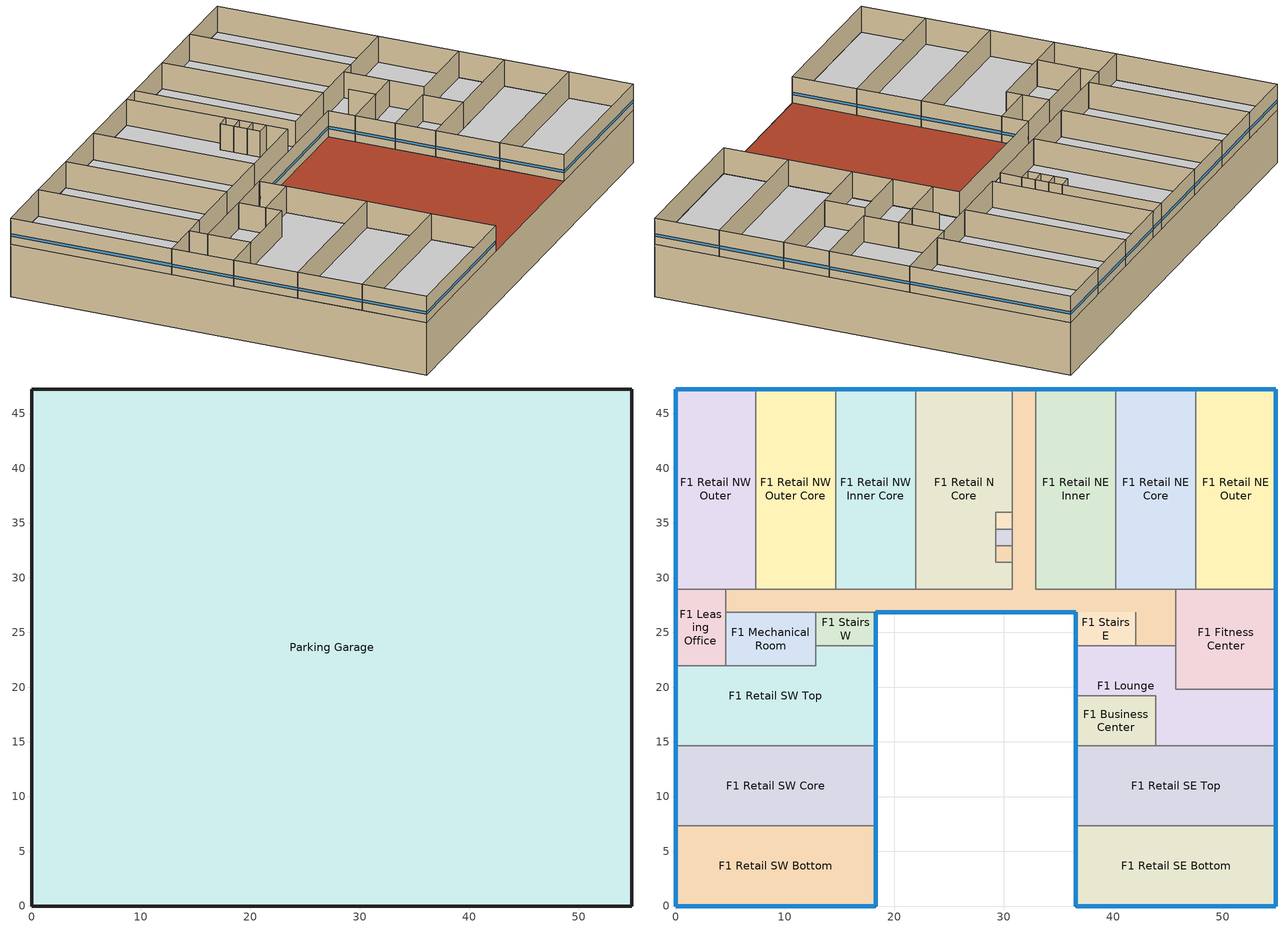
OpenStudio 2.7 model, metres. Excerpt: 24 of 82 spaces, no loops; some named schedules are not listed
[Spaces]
Parking Garage
 floor ground (Surface 171 SlabOnOrBelowGradeF073): 54.86,47.24 54.86,0 0,0 0,47.24 z-6.1
 wall ground (Surface 172-uw BelowGradeWallC114): 0,0 54.86,0 z-6.1:0
 wall ground (Surface 173-uw BelowGradeWallC114): 0,47.24 0,0 z-6.1:0
 wall ground (Surface 174-uw BelowGradeWallC114): 54.86,47.24 0,47.24 z-6.1:0
 wall ground (Surface 175-uw BelowGradeWallC114): 54.86,0 54.86,47.24 z-6.1:0
 roof outside (Concrete Podium Roof): 36.58,0 36.58,26.82 18.29,26.82 18.29,0 z0
F1 Business Center
 floor to Parking Garage (OtherFloorU071): 43.89,19.2 43.89,14.63 36.58,14.63 36.58,19.2 z0
 wall outside (NonResConcreteExteriorWall): 36.58,19.2 36.58,14.63 z0:3.05
 wall to F1 Corridor (WoodFramedInteriorWallU099): 43.89,14.63 43.89,19.2 36.58,19.2 z0:3.05
 wall to F1 Retail SE Top (WoodFramedInteriorWallU099): 36.58,14.63 43.89,14.63 z0:3.05
 wall to F1 Lounge: 43.89,19.2 36.58,19.2 z0:3.05
 window (Nonres Fixed Window): 36.58,19.18 36.58,14.66 z0.94:1.25
F1 Corridor
 floor to Parking Garage (OtherFloorU071): 32.92,47.24 32.92,28.96 45.72,28.96 45.72,23.77 42.06,23.77 42.06,26.82 4.57,26.82 4.57,28.96 30.78,28.96 30.78,47.24 z0
 wall outside (NonResConcreteExteriorWall): 18.29,26.82 36.58,26.82 / 32.92,47.24 30.78,47.24 z0:3.05
 wall to F1 Stairs E (WoodFramedInteriorWallU099): 42.06,26.82 42.06,23.77 z0:3.05
 wall to F1 Stairs W (WoodFramedInteriorWallU099): 12.8,26.82 18.29,26.82 z0:3.05
 wall to F1 Mechanical Room (WoodFramedInteriorWallU099): 4.57,26.82 12.8,26.82 z0:3.05
 wall to F1 Leasing Office (WoodFramedInteriorWallU099): 4.57,28.96 4.57,26.82 z0:3.05
 wall to F1 Retail NW Outer (WoodFramedInteriorWallU099): 7.32,28.96 4.57,28.96 z0:3.05
 wall to F1 Retail NW Outer Core (WoodFramedInteriorWallU099): 14.63,28.96 7.32,28.96 z0:3.05
 wall to F1 Retail NW Inner Core (WoodFramedInteriorWallU099): 21.95,28.96 14.63,28.96 z0:3.05
 wall to F1 Retail N Core (WoodFramedInteriorWallU099): 30.78,31.39 30.78,28.96 21.95,28.96 / 30.78,47.24 30.78,35.97 z0:3.05
 wall to F1 Elevator S (WoodFramedInteriorWallU099): 30.78,32.92 30.78,31.39 z0:3.05
 wall to F1 Elevator Core (WoodFramedInteriorWallU099): 30.78,34.44 30.78,32.92 z0:3.05
 wall to F1 Elevator N (WoodFramedInteriorWallU099): 30.78,35.97 30.78,34.44 z0:3.05
 wall to F1 Retail NE Inner (WoodFramedInteriorWallU099): 40.23,28.96 32.92,28.96 32.92,47.24 z0:3.05
 wall to F1 Retail NE Core (WoodFramedInteriorWallU099): 45.72,28.96 40.23,28.96 z0:3.05
 wall to F1 Fitness Center (WoodFramedInteriorWallU099): 45.72,23.77 45.72,28.96 z0:3.05
 wall to F1 Lounge: 42.06,23.77 45.72,23.77 z0:3.05
 window (Nonres Fixed Window): 18.31,26.82 36.55,26.82 / 32.89,47.24 30.81,47.24 z0.94:1.25
F1 Retail SE Top
 floor to Parking Garage (OtherFloorU071): 54.86,14.63 54.86,7.32 36.58,7.32 36.58,14.63 z0
 wall outside (NonResConcreteExteriorWall): 54.86,7.32 54.86,14.63 / 36.58,14.63 36.58,7.32 z0:3.05
 wall to F1 Lounge: 54.86,14.63 43.89,14.63 z0:3.05
 wall to F1 Retail SE Bottom: 36.58,7.32 54.86,7.32 z0:3.05
 window (Nonres Fixed Window): 54.86,7.34 54.86,14.61 / 36.58,14.61 36.58,7.34 z0.94:1.25
F1 Stairs E
 floor to Parking Garage (OtherFloorU071): 42.06,26.82 42.06,23.77 36.58,23.77 36.58,26.82 z0
 wall outside (NonResConcreteExteriorWall): 36.58,26.82 36.58,23.77 z0:3.05
 wall to F1 Lounge: 36.58,23.77 42.06,23.77 z0:3.05
 window (Nonres Fixed Window): 36.58,26.8 36.58,23.8 z0.94:1.25
F1 Stairs W
 floor to Parking Garage (OtherFloorU071): 18.29,26.82 18.29,23.77 12.8,23.77 12.8,26.82 z0
 wall outside (NonResConcreteExteriorWall): 18.29,23.77 18.29,26.82 z0:3.05
 wall to F1 Mechanical Room: 12.8,26.82 12.8,23.77 z0:3.05
 wall to F1 Retail SW Top: 12.8,23.77 18.29,23.77 z0:3.05
 window (Nonres Fixed Window): 18.29,23.8 18.29,26.8 z0.94:1.25
F1 Mechanical Room
 floor to Parking Garage (OtherFloorU071): 12.8,26.82 12.8,21.95 4.57,21.95 4.57,26.82 z0
 wall to F1 Leasing Office: 4.57,26.82 4.57,21.95 z0:3.05
 wall to F1 Retail SW Top (WoodFramedInteriorWallU099): 4.57,21.95 12.8,21.95 12.8,23.77 z0:3.05
F1 Leasing Office
 floor to Parking Garage (OtherFloorU071): 4.57,28.96 4.57,21.95 0,21.95 0,28.96 z0
 wall outside (NonResConcreteExteriorWall): 0,28.96 0,21.95 z0:3.05
 wall to F1 Retail SW Top (WoodFramedInteriorWallU099): 0,21.95 4.57,21.95 z0:3.05
 wall to F1 Retail NW Outer (WoodFramedInteriorWallU099): 4.57,28.96 0,28.96 z0:3.05
 window (Nonres Fixed Window): 0,28.93 0,21.97 z0.94:1.25
F1 Retail NW Outer
 floor to Parking Garage (OtherFloorU071): 7.32,47.24 7.32,28.96 0,28.96 0,47.24 z0
 wall outside (NonResConcreteExteriorWall): 7.32,47.24 0,47.24 0,28.96 z0:3.05
 wall to F1 Retail NW Outer Core (WoodFramedInteriorWallU099): 7.32,28.96 7.32,47.24 z0:3.05
 window (Nonres Fixed Window): 0,47.22 0,28.98 / 7.29,47.24 0.03,47.24 z0.94:1.25
F1 Retail NW Outer Core
 floor to Parking Garage (OtherFloorU071): 14.63,47.24 14.63,28.96 7.32,28.96 7.32,47.24 z0
 wall outside (NonResConcreteExteriorWall): 14.63,47.24 7.32,47.24 z0:3.05
 wall to F1 Retail NW Inner Core: 14.63,28.96 14.63,47.24 z0:3.05
 window (Nonres Fixed Window): 14.61,47.24 7.34,47.24 z0.94:1.25
F1 Retail NW Inner Core
 floor to Parking Garage (OtherFloorU071): 21.95,47.24 21.95,28.96 14.63,28.96 14.63,47.24 z0
 wall outside (NonResConcreteExteriorWall): 21.95,47.24 14.63,47.24 z0:3.05
 wall to F1 Retail N Core: 21.95,28.96 21.95,47.24 z0:3.05
 window (Nonres Fixed Window): 21.92,47.24 14.66,47.24 z0.94:1.25
F1 Retail N Core
 floor to Parking Garage (OtherFloorU071): 30.78,47.24 30.78,35.97 29.26,35.97 29.26,31.39 30.78,31.39 30.78,28.96 21.95,28.96 21.95,47.24 z0
 wall outside (NonResConcreteExteriorWall): 30.78,47.24 21.95,47.24 z0:3.05
 wall to F1 Elevator Core: 29.26,32.92 29.26,34.44 z0:3.05
 wall to F1 Elevator N: 29.26,34.44 29.26,35.97 30.78,35.97 z0:3.05
 wall to F1 Elevator S: 30.78,31.39 29.26,31.39 29.26,32.92 z0:3.05
 window (Nonres Fixed Window): 30.76,47.24 21.97,47.24 z0.94:1.25
F1 Elevator S
 floor to Parking Garage (OtherFloorU071): 30.78,32.92 30.78,31.39 29.26,31.39 29.26,32.92 z0
 wall to F1 Elevator Core: 30.78,32.92 29.26,32.92 z0:3.05
F1 Elevator Core
 floor to Parking Garage (OtherFloorU071): 30.78,34.44 30.78,32.92 29.26,32.92 29.26,34.44 z0
 wall to F1 Elevator N (WoodFramedInteriorWallU099): 30.78,34.44 29.26,34.44 z0:3.05
F1 Elevator N
 floor to Parking Garage (OtherFloorU071): 30.78,35.97 30.78,34.44 29.26,34.44 29.26,35.97 z0
F1 Retail NE Inner
 floor to Parking Garage (OtherFloorU071): 40.23,47.24 40.23,28.96 32.92,28.96 32.92,47.24 z0
 wall outside (NonResConcreteExteriorWall): 40.23,47.24 32.92,47.24 z0:3.05
 wall to F1 Retail NE Core: 40.23,28.96 40.23,47.24 z0:3.05
 window (Nonres Fixed Window): 40.21,47.24 32.94,47.24 z0.94:1.25
F1 Retail NE Core
 floor to Parking Garage (OtherFloorU071): 47.55,47.24 47.55,28.96 40.23,28.96 40.23,47.24 z0
 wall outside (NonResConcreteExteriorWall): 47.55,47.24 40.23,47.24 z0:3.05
 wall to F1 Fitness Center: 45.72,28.96 47.55,28.96 z0:3.05
 wall to F1 Retail NE Outer (WoodFramedInteriorWallU099): 47.55,28.96 47.55,47.24 z0:3.05
 window (Nonres Fixed Window): 47.52,47.24 40.26,47.24 z0.94:1.25
F1 Fitness Center
 floor to Parking Garage (OtherFloorU071): 54.86,28.96 54.86,19.81 45.72,19.81 45.72,28.96 z0
 wall outside (NonResConcreteExteriorWall): 54.86,19.81 54.86,28.96 z0:3.05
 wall to F1 Lounge: 45.72,23.77 45.72,19.81 54.86,19.81 z0:3.05
 wall to F1 Retail NE Outer (WoodFramedInteriorWallU099): 54.86,28.96 47.55,28.96 z0:3.05
 window (Nonres Fixed Window): 54.86,19.84 54.86,28.93 z0.94:1.25
F1 Lounge
 floor to Parking Garage (OtherFloorU071): 45.72,23.77 45.72,19.81 54.86,19.81 54.86,14.63 43.89,14.63 43.89,19.2 36.58,19.2 36.58,23.77 42.06,23.77 z0
 wall outside (NonResConcreteExteriorWall): 36.58,23.77 36.58,19.2 / 54.86,14.63 54.86,19.81 z0:3.05
 window (Nonres Fixed Window): 36.58,23.75 36.58,19.23 / 54.86,14.66 54.86,19.79 z0.94:1.25
F1 Retail NE Outer
 floor to Parking Garage (OtherFloorU071): 54.86,47.24 54.86,28.96 47.55,28.96 47.55,47.24 z0
 wall outside (NonResConcreteExteriorWall): 54.86,28.96 54.86,47.24 47.55,47.24 z0:3.05
 window (Nonres Fixed Window): 54.84,47.24 47.57,47.24 / 54.86,28.98 54.86,47.22 z0.94:1.25
F1 Retail SW Top
 floor to Parking Garage (OtherFloorU071): 18.29,23.77 18.29,14.63 0,14.63 0,21.95 12.8,21.95 12.8,23.77 z0
 wall outside (NonResConcreteExteriorWall): 18.29,14.63 18.29,23.77 / 0,21.95 0,14.63 z0:3.05
 wall to F1 Retail SW Core: 0,14.63 18.29,14.63 z0:3.05
 window (Nonres Fixed Window): 18.29,14.66 18.29,23.75 / 0,21.92 0,14.66 z0.94:1.25
F1 Retail SE Bottom
 floor to Parking Garage (OtherFloorU071): 54.86,7.32 54.86,0 36.58,0 36.58,7.32 z0
 wall outside (NonResConcreteExteriorWall): 36.58,7.32 36.58,0 54.86,0 54.86,7.32 z0:3.05
 window (Nonres Fixed Window): 36.6,0 54.84,0 / 36.58,7.29 36.58,0.03 / 54.86,0.03 54.86,7.29 z0.94:1.25
F1 Retail SW Bottom
 floor to Parking Garage (OtherFloorU071): 18.29,7.32 18.29,0 0,0 0,7.32 z0
 wall outside (NonResConcreteExteriorWall): 0,7.32 0,0 18.29,0 18.29,7.32 z0:3.05
 wall to F1 Retail SW Core (WoodFramedInteriorWallU099): 18.29,7.32 0,7.32 z0:3.05
 window (Nonres Fixed Window): 0,7.29 0,0.03 / 18.29,0.03 18.29,7.29 / 0.03,0 18.26,0 z0.94:1.25
F1 Retail SW Core
 floor to Parking Garage (OtherFloorU071): 18.29,14.63 18.29,7.32 0,7.32 0,14.63 z0
 wall outside (NonResConcreteExteriorWall): 0,14.63 0,7.32 / 18.29,7.32 18.29,14.63 z0:3.05
 window (Nonres Fixed Window): 0,14.61 0,7.34 / 18.29,7.34 18.29,14.61 z0.94:1.25
[Site]
SANTA-MARIA-PUBLIC-ARPT Design_Conditions: Latitude {deg}=34.92; Longitude {deg}=-120.47; Time Zone {hr}=-8; Elevation {m}=77.1144
[SizingPeriod:DesignDay] Barometric Pressure {Pa}=100403; Sky Clearness=0; Rain Indicator=0; Snow Indicator=0; Day of Month=21; Daylight Saving Time Indicator=0; Dry-Bulb Temperature Range Modifier Type=DefaultMultipliers
Name | Maximum Dry-Bulb Temperature {C} | Daily Dry-Bulb Temperature Range {deltaC} | Humidity Indicating Conditions at Maximum Dry-Bulb | Wind Speed {m/s} | Wind Direction {deg} | Month | Day Type | Humidity Indicating Type | Solar Model Indicator | ASHRAE Taub | ASHRAE Taud
SANTA-MARIA-PUBLIC-ARPT Ann Htg 99.6% Condns DB | 0.8 | 0 | 0.8 | 1.6 | 90 | 1 | WinterDesignDay | Wetbulb | ASHRAEClearSky
SANTA-MARIA-PUBLIC-ARPT Ann Clg 0.4% Condns DB=>MCWB | 28.9 | 10.3 | 16.4 | 4.6 | 292 | 8 | SummerDesignDay | Wetbulb | ASHRAETau | 0.371 | 2.414
SANTA-MARIA-PUBLIC-ARPT Ann Clg 0.4% Condns DP=>MCDB | 20.9 | 10.3 | 16.7 | 4.3 | 292 | 8 | SummerDesignDay | Dewpoint | ASHRAETau | 0.371 | 2.414
SANTA-MARIA-PUBLIC-ARPT JUN Clg 0.4% Condns DB=>MCWB | 31.7 | 10.6 | 17 | 6.2 | 292 | 6 | SummerDesignDay | Wetbulb | ASHRAETau | 0.354 | 2.481
[Site:WaterMainsTemperature]
Calculation Method=Schedule; Temperature Schedule=WaterMainCZ05
[Building]
Building 1: North Axis {deg}=0
[Material]
Name | Roughness | Thickness {m} | Conductivity {W/m-K} | Density {kg/m3} | Specific Heat {J/kg-K} | Thermal Absorptance | Solar Absorptance | Visible Absorptance
Gypsum Board - 1/2 in.; Gypsum Board - 1/2 in. 3 | MediumRough | 0.0127 | 0.158656 | 640.739 | 1130.436 | 0.9 | 0.7 | 0.8
Carpet - 3/4 in. | Smooth | 0.01905 | 0.0455183 | 288.332 | 1381.644 | 0.9 | 0.7 | 0.8
Concrete - 140 lb/ft3 - 10 in. | Smooth | 0.254 | 1.9514 | 2239.06 | 921.096 | 0.9 | 0.7 | 0.8
Stone - 1 in. | MediumRough | 0.0254 | 1.80343 | 2239.06 | 921.096 | 0.85 | 0.92 | 0.85
Concrete - 140 lb/ft3 - 8 in. | Smooth | 0.2032 | 1.9514 | 2239.06 | 921.096
Compliance Insulation R0.10 | Smooth | 0.000405384 | 0.0230188 | 16.0185 | 1130.436
Compliance Insulation R13.00 | Smooth | 0.0526999 | 0.0230188 | 16.0185 | 1130.436
Compliance Insulation R6.00 | Smooth | 0.024323 | 0.0230188 | 16.0185 | 1130.436
Compliance Insulation R2.15 | Smooth | 0.00871576 | 0.0230188 | 16.0185 | 1130.436
Compliance Insulation R0.50 | Smooth | 0.00202692 | 0.0230188 | 16.0185 | 1130.436
Concrete - 140 lb/ft3 - 10 in. 1 | MediumRough | 0.254 | 1.9514 | 2239.06 | 921.096 | 0.9 | 0.7 | 0.8
Plywood - 5/8 in. 1 | Smooth | 0.016002 | 0.11544 | 480.554 | 1884.06
Stucco - 7/8 in. 1 | MediumRough | 0.022352 | 0.700948 | 1855.1 | 837.36 | 0.9 | 0.7 | 0.8
[Material:NoMass] Roughness=Smooth
Name | Thermal Resistance {m2-K/W}
WoodFrameWall16inOC R11.25 | 1.26865
WoodFraming16inOC | 0.149694
[Construction]
WoodFramedInteriorWallU099: Gypsum Board - 1/2 in., WoodFrameWall16inOC R11.25, Gypsum Board - 1/2 in.
Concrete Podium Roof: Stone - 1 in., Concrete - 140 lb/ft3 - 10 in.
OtherFloorU071: Concrete - 140 lb/ft3 - 10 in. 1, Compliance Insulation R6.00, Compliance Insulation R2.15, Compliance Insulation R0.50, Plywood - 5/8 in. 1, Carpet - 3/4 in.
NonResConcreteExteriorWall: Stucco - 7/8 in. 1, Concrete - 140 lb/ft3 - 8 in., Compliance Insulation R13.00, Compliance Insulation R0.10, Compliance Insulation R0.10, WoodFraming16inOC, Gypsum Board - 1/2 in. 3
Nonres Fixed Window: Nonres Fixed Window Material
[WindowMaterial:SimpleGlazingSystem]
Nonres Fixed Window Material: U-Factor {W/m2-K}=2.04417; Solar Heat Gain Coefficient=0.25; Visible Transmittance=0.42
[Construction:FfactorGroundFloor]
Surface 171 SlabOnOrBelowGradeF073: F-Factor {W/m-K}=1.26344; Area {m2}=2591.99; PerimeterExposed {m}=0
[Construction:CfactorUndergroundWall] C-Factor {W/m2-K}=7.66566; Height {m}=6.096
Surface 172-uw BelowGradeWallC114; Surface 173-uw BelowGradeWallC114; Surface 174-uw BelowGradeWallC114; Surface 175-uw BelowGradeWallC114
[Space]
Name | Building Story | Thermal Zone | Design Specification Outdoor Air Object
Parking Garage | Building Story Parking Garage | Thermal Zone: Parking Garage | Thermal Zone: Parking Garage Design Specification Outdoor Air
F1 Business Center | Building Story Nonresidential | Thermal Zone: F1 Business Center | Thermal Zone: F1 Business Center Design Specification Outdoor Air
F1 Corridor; F1 Elevator Core; F1 Elevator N; F1 Elevator S; F1 Stairs E; F1 Stairs W | Building Story Nonresidential | Thermal Zone: F1 Corridor | Thermal Zone: F1 Corridor Design Specification Outdoor Air
F1 Lounge | Building Story Nonresidential | Thermal Zone: F1 Lounge | Thermal Zone: F1 Lounge Design Specification Outdoor Air
F1 Fitness Center | Building Story Nonresidential | Thermal Zone: F1 Fitness Center | Thermal Zone: F1 Fitness Center Design Specification Outdoor Air
F1 Leasing Office | Building Story Nonresidential | Thermal Zone: F1 Leasing Office | Thermal Zone: F1 Leasing Office Design Specification Outdoor Air
F1 Mechanical Room | Building Story Nonresidential | Thermal Zone: F1 Mechanical Room | Thermal Zone: F1 Mechanical Room Design Specification Outdoor Air
F1 Retail N Core; F1 Retail NW Inner Core; F1 Retail NW Outer; F1 Retail NW Outer Core | Building Story Nonresidential | Thermal Zone: F1 Retail N-NW | Thermal Zone: F1 Retail N-NW Design Specification Outdoor Air
F1 Retail NE Core; F1 Retail NE Inner; F1 Retail NE Outer | Building Story Nonresidential | Thermal Zone: F1 Retail NE | Thermal Zone: F1 Retail NE Design Specification Outdoor Air
F1 Retail SE Bottom; F1 Retail SE Top | Building Story Nonresidential | Thermal Zone: F1 Retail SE | Thermal Zone: F1 Retail SE Design Specification Outdoor Air
F1 Retail SW Bottom; F1 Retail SW Core; F1 Retail SW Top | Building Story Nonresidential | Thermal Zone: F1 Retail SW | Thermal Zone: F1 Retail SW Design Specification Outdoor Air
[ThermalZone] Multiplier=1; Use Ideal Air Loads=No
Name | Thermostat
Thermal Zone: F1 Business Center | Thermal Zone: F1 Business Center Thermostat
Thermal Zone: F1 Corridor | Thermal Zone: F1 Corridor Thermostat
Thermal Zone: F1 Lounge | Thermal Zone: F1 Lounge Thermostat
Thermal Zone: F1 Fitness Center | Thermal Zone: F1 Fitness Center Thermostat
Thermal Zone: F1 Leasing Office | Thermal Zone: F1 Leasing Office Thermostat
Thermal Zone: F1 Mechanical Room | Thermal Zone: F1 Mechanical Room Thermostat
Thermal Zone: F1 Retail N-NW | Thermal Zone: F1 Retail N-NW Thermostat
Thermal Zone: F1 Retail NE | Thermal Zone: F1 Retail NE Thermostat
Thermal Zone: F1 Retail SE | Thermal Zone: F1 Retail SE Thermostat
Thermal Zone: F1 Retail SW | Thermal Zone: F1 Retail SW Thermostat
Thermal Zone: Parking Garage
[BuildingStory]
Building Story Parking Garage; Building Story Nonresidential
[People:Definition] Number of People Calculation Method=People/Area; Fraction Radiant=0.3
Name | People per Space Floor Area {person/m2} | Sensible Heat Fraction
Parking Garage People Definition | 0.0269098 | 0.555556
F1 Business Center People Definition | 0.358815 | 0.6125
F1 Corridor People Definition; F1 Stairs E People Definition; F1 Stairs W People Definition | 0.0538196 | 0.5
F1 Lounge People Definition | 0.358815 | 0.5
F1 Elevator Core People Definition; F1 Elevator N People Definition; F1 Elevator S People Definition; F1 Mechanical Room People Definition | 0.0161459 | 0.5
F1 Fitness Center People Definition | 0.107639 | 0.225664
F1 Leasing Office People Definition | 0.0538196 | 0.555556
F1 Retail N Core People Definition; F1 Retail NE Core People Definition; F1 Retail NE Inner People Definition; F1 Retail NE Outer People Definition; F1 Retail NW Inner Core People Definition; F1 Retail NW Outer People Definition; F1 Retail NW Outer Core People Definition; F1 Retail SE Bottom People Definition; F1 Retail SE Top People Definition; F1 Retail SW Bottom People Definition; F1 Retail SW Core People Definition; F1 Retail SW Top People Definition | 0.0897172 | 0.555556
[People] Multiplier=1
Name | People Definition | Space or SpaceType | Number of People Schedule | Activity Level Schedule
Parking Garage People | Parking Garage People Definition | Parking Garage | ParkingOccupancy | Parking Garage People Activity Level
F1 Business Center People | F1 Business Center People Definition | F1 Business Center | RetailOccupancy | F1 Business Center People Activity Level
F1 Corridor People | F1 Corridor People Definition | F1 Corridor | RetailOccupancy | F1 Corridor People Activity Level
F1 Lounge People | F1 Lounge People Definition | F1 Lounge | RetailOccupancy | F1 Lounge People Activity Level
F1 Elevator Core People | F1 Elevator Core People Definition | F1 Elevator Core | RetailOccupancy | F1 Elevator Core People Activity Level
F1 Elevator N People | F1 Elevator N People Definition | F1 Elevator N | RetailOccupancy | F1 Elevator N People Activity Level
F1 Elevator S People | F1 Elevator S People Definition | F1 Elevator S | RetailOccupancy | F1 Elevator S People Activity Level
F1 Fitness Center People | F1 Fitness Center People Definition | F1 Fitness Center | RetailOccupancy | F1 Fitness Center People Activity Level
F1 Leasing Office People | F1 Leasing Office People Definition | F1 Leasing Office | RetailOccupancy | F1 Leasing Office People Activity Level
F1 Mechanical Room People | F1 Mechanical Room People Definition | F1 Mechanical Room | RetailOccupancy | F1 Mechanical Room People Activity Level
F1 Retail N Core People | F1 Retail N Core People Definition | F1 Retail N Core | RetailOccupancy | F1 Retail N Core People Activity Level
F1 Retail NE Core People | F1 Retail NE Core People Definition | F1 Retail NE Core | RetailOccupancy | F1 Retail NE Core People Activity Level
F1 Retail NE Inner People | F1 Retail NE Inner People Definition | F1 Retail NE Inner | RetailOccupancy | F1 Retail NE Inner People Activity Level
F1 Retail NE Outer People | F1 Retail NE Outer People Definition | F1 Retail NE Outer | RetailOccupancy | F1 Retail NE Outer People Activity Level
F1 Retail NW Inner Core People | F1 Retail NW Inner Core People Definition | F1 Retail NW Inner Core | RetailOccupancy | F1 Retail NW Inner Core People Activity Level
F1 Retail NW Outer People | F1 Retail NW Outer People Definition | F1 Retail NW Outer | RetailOccupancy | F1 Retail NW Outer People Activity Level
F1 Retail NW Outer Core People | F1 Retail NW Outer Core People Definition | F1 Retail NW Outer Core | RetailOccupancy | F1 Retail NW Outer Core People Activity Level
F1 Retail SE Bottom People | F1 Retail SE Bottom People Definition | F1 Retail SE Bottom | RetailOccupancy | F1 Retail SE Bottom People Activity Level
F1 Retail SE Top People | F1 Retail SE Top People Definition | F1 Retail SE Top | RetailOccupancy | F1 Retail SE Top People Activity Level
F1 Retail SW Bottom People | F1 Retail SW Bottom People Definition | F1 Retail SW Bottom | RetailOccupancy | F1 Retail SW Bottom People Activity Level
F1 Retail SW Core People | F1 Retail SW Core People Definition | F1 Retail SW Core | RetailOccupancy | F1 Retail SW Core People Activity Level
F1 Retail SW Top People | F1 Retail SW Top People Definition | F1 Retail SW Top | RetailOccupancy | F1 Retail SW Top People Activity Level
F1 Stairs E People | F1 Stairs E People Definition | F1 Stairs E | RetailOccupancy | F1 Stairs E People Activity Level
F1 Stairs W People | F1 Stairs W People Definition | F1 Stairs W | RetailOccupancy | F1 Stairs W People Activity Level
[SpaceInfiltration:DesignFlowRate] Temperature Term Coefficient=0; Velocity Squared Term Coefficient=0
Name | Space or SpaceType | Schedule | Design Flow Rate Calculation Method | Flow per Exterior Surface Area {m3/s-m2} | Constant Term Coefficient | Velocity Term Coefficient | Design Flow Rate {m3/s}
Parking Garage Space Infiltration Design Flow Rate 1 | Parking Garage | On | Flow/ExteriorWallArea | 0.000227584 | 0 | 0.224052
Parking Garage Space Infiltration Design Flow Rate 2 | Parking Garage | ParkingHVACAvail | Flow/Space |  | 1 | 0 | 9.8755
F1 Business Center Space Infiltration Design Flow Rate 1 | F1 Business Center | RetailInfiltration | Flow/ExteriorWallArea | 0.000227584 | 0 | 0.224052
F1 Corridor Space Infiltration Design Flow Rate 1 | F1 Corridor | RetailInfiltration | Flow/ExteriorWallArea | 0.000227584 | 0 | 0.224052
F1 Lounge Space Infiltration Design Flow Rate 1 | F1 Lounge | RetailInfiltration | Flow/ExteriorWallArea | 0.000227584 | 0 | 0.224052
F1 Elevator Core Space Infiltration Design Flow Rate 1 | F1 Elevator Core | On | Flow/ExteriorWallArea | 0.000227584 | 0 | 0.224052
F1 Elevator N Space Infiltration Design Flow Rate 1 | F1 Elevator N | On | Flow/ExteriorWallArea | 0.000227584 | 0 | 0.224052
F1 Elevator S Space Infiltration Design Flow Rate 1 | F1 Elevator S | On | Flow/ExteriorWallArea | 0.000227584 | 0 | 0.224052
F1 Fitness Center Space Infiltration Design Flow Rate 1 | F1 Fitness Center | RetailInfiltration | Flow/ExteriorWallArea | 0.000227584 | 0 | 0.224052
F1 Leasing Office Space Infiltration Design Flow Rate 1 | F1 Leasing Office | RetailInfiltration | Flow/ExteriorWallArea | 0.000227584 | 0 | 0.224052
F1 Mechanical Room Space Infiltration Design Flow Rate 1 | F1 Mechanical Room | RetailInfiltration | Flow/ExteriorWallArea | 0.000227584 | 0 | 0.224052
F1 Retail N Core Space Infiltration Design Flow Rate 1 | F1 Retail N Core | RetailInfiltration | Flow/ExteriorWallArea | 0.000227584 | 0 | 0.224052
F1 Retail NE Core Space Infiltration Design Flow Rate 1 | F1 Retail NE Core | RetailInfiltration | Flow/ExteriorWallArea | 0.000227584 | 0 | 0.224052
F1 Retail NE Inner Space Infiltration Design Flow Rate 1 | F1 Retail NE Inner | RetailInfiltration | Flow/ExteriorWallArea | 0.000227584 | 0 | 0.224052
F1 Retail NE Outer Space Infiltration Design Flow Rate 1 | F1 Retail NE Outer | RetailInfiltration | Flow/ExteriorWallArea | 0.000227584 | 0 | 0.224052
F1 Retail NW Inner Core Space Infiltration Design Flow Rate 1 | F1 Retail NW Inner Core | RetailInfiltration | Flow/ExteriorWallArea | 0.000227584 | 0 | 0.224052
F1 Retail NW Outer Space Infiltration Design Flow Rate 1 | F1 Retail NW Outer | RetailInfiltration | Flow/ExteriorWallArea | 0.000227584 | 0 | 0.224052
F1 Retail NW Outer Core Space Infiltration Design Flow Rate 1 | F1 Retail NW Outer Core | RetailInfiltration | Flow/ExteriorWallArea | 0.000227584 | 0 | 0.224052
F1 Retail SE Bottom Space Infiltration Design Flow Rate 1 | F1 Retail SE Bottom | RetailInfiltration | Flow/ExteriorWallArea | 0.000227584 | 0 | 0.224052
F1 Retail SE Top Space Infiltration Design Flow Rate 1 | F1 Retail SE Top | RetailInfiltration | Flow/ExteriorWallArea | 0.000227584 | 0 | 0.224052
F1 Retail SW Bottom Space Infiltration Design Flow Rate 1 | F1 Retail SW Bottom | RetailInfiltration | Flow/ExteriorWallArea | 0.000227584 | 0 | 0.224052
F1 Retail SW Core Space Infiltration Design Flow Rate 1 | F1 Retail SW Core | RetailInfiltration | Flow/ExteriorWallArea | 0.000227584 | 0 | 0.224052
F1 Retail SW Top Space Infiltration Design Flow Rate 1 | F1 Retail SW Top | RetailInfiltration | Flow/ExteriorWallArea | 0.000227584 | 0 | 0.224052
F1 Stairs E Space Infiltration Design Flow Rate 1 | F1 Stairs E | RetailInfiltration | Flow/ExteriorWallArea | 0.000227584 | 0 | 0.224052
F1 Stairs W Space Infiltration Design Flow Rate 1 | F1 Stairs W | RetailInfiltration | Flow/ExteriorWallArea | 0.000227584 | 0 | 0.224052
[Lights:Definition] Design Level Calculation Method=Watts/Area; Fraction Radiant=0.58; Return Air Fraction=0
Name | Watts per Space Floor Area {W/m2}
Parking Garage Regulated Lights Definition | 1.07639
F1 Business Center Regulated Lights Definition | 9.14932
F1 Corridor Regulated Lights Definition | 6.45835
F1 Lounge Regulated Lights Definition; F1 Leasing Office Regulated Lights Definition | 6.99654
F1 Elevator Core Regulated Lights Definition; F1 Elevator N Regulated Lights Definition; F1 Elevator S Regulated Lights Definition; F1 Mechanical Room Regulated Lights Definition | 4.30556
F1 Fitness Center Regulated Lights Definition; F1 Stairs E Regulated Lights Definition; F1 Stairs W Regulated Lights Definition | 5.38196
F1 Retail N Core Regulated Lights Definition; F1 Retail NE Core Regulated Lights Definition; F1 Retail NE Inner Regulated Lights Definition; F1 Retail NE Outer Regulated Lights Definition; F1 Retail NW Inner Core Regulated Lights Definition; F1 Retail NW Outer Regulated Lights Definition; F1 Retail NW Outer Core Regulated Lights Definition; F1 Retail SE Bottom Regulated Lights Definition; F1 Retail SE Top Regulated Lights Definition; F1 Retail SW Bottom Regulated Lights Definition; F1 Retail SW Core Regulated Lights Definition; F1 Retail SW Top Regulated Lights Definition | 10.7639
[Lights] Fraction Replaceable=1
Name | Lights Definition | Space or SpaceType | Schedule
Parking Garage Regulated Lights | Parking Garage Regulated Lights Definition | Parking Garage | ParkingLights
F1 Business Center Regulated Lights | F1 Business Center Regulated Lights Definition | F1 Business Center | RetailLights
F1 Corridor Regulated Lights | F1 Corridor Regulated Lights Definition | F1 Corridor | RetailLights
F1 Lounge Regulated Lights | F1 Lounge Regulated Lights Definition | F1 Lounge | RetailLights
F1 Elevator Core Regulated Lights | F1 Elevator Core Regulated Lights Definition | F1 Elevator Core | RetailLights
F1 Elevator N Regulated Lights | F1 Elevator N Regulated Lights Definition | F1 Elevator N | RetailLights
F1 Elevator S Regulated Lights | F1 Elevator S Regulated Lights Definition | F1 Elevator S | RetailLights
F1 Fitness Center Regulated Lights | F1 Fitness Center Regulated Lights Definition | F1 Fitness Center | RetailLights
F1 Leasing Office Regulated Lights | F1 Leasing Office Regulated Lights Definition | F1 Leasing Office | RetailLights
F1 Mechanical Room Regulated Lights | F1 Mechanical Room Regulated Lights Definition | F1 Mechanical Room | RetailLights
F1 Retail N Core Regulated Lights | F1 Retail N Core Regulated Lights Definition | F1 Retail N Core | RetailLights
F1 Retail NE Core Regulated Lights | F1 Retail NE Core Regulated Lights Definition | F1 Retail NE Core | RetailLights
F1 Retail NE Inner Regulated Lights | F1 Retail NE Inner Regulated Lights Definition | F1 Retail NE Inner | RetailLights
F1 Retail NE Outer Regulated Lights | F1 Retail NE Outer Regulated Lights Definition | F1 Retail NE Outer | RetailLights
F1 Retail NW Inner Core Regulated Lights | F1 Retail NW Inner Core Regulated Lights Definition | F1 Retail NW Inner Core | RetailLights
F1 Retail NW Outer Regulated Lights | F1 Retail NW Outer Regulated Lights Definition | F1 Retail NW Outer | RetailLights
F1 Retail NW Outer Core Regulated Lights | F1 Retail NW Outer Core Regulated Lights Definition | F1 Retail NW Outer Core | RetailLights
F1 Retail SE Bottom Regulated Lights | F1 Retail SE Bottom Regulated Lights Definition | F1 Retail SE Bottom | RetailLights
F1 Retail SE Top Regulated Lights | F1 Retail SE Top Regulated Lights Definition | F1 Retail SE Top | RetailLights
F1 Retail SW Bottom Regulated Lights | F1 Retail SW Bottom Regulated Lights Definition | F1 Retail SW Bottom | RetailLights
F1 Retail SW Core Regulated Lights | F1 Retail SW Core Regulated Lights Definition | F1 Retail SW Core | RetailLights
F1 Retail SW Top Regulated Lights | F1 Retail SW Top Regulated Lights Definition | F1 Retail SW Top | RetailLights
F1 Stairs E Regulated Lights | F1 Stairs E Regulated Lights Definition | F1 Stairs E | RetailLights
F1 Stairs W Regulated Lights | F1 Stairs W Regulated Lights Definition | F1 Stairs W | RetailLights
[ElectricEquipment:Definition] Design Level Calculation Method=Watts/Area; Fraction Latent=0; Fraction Radiant=0.2; Fraction Lost=0
Name | Watts per Space Floor Area {W/m2}
F1 Business Center Recepticle Loads Definition; F1 Lounge Recepticle Loads Definition; F1 Retail N Core Recepticle Loads Definition; F1 Retail NE Core Recepticle Loads Definition; F1 Retail NE Inner Recepticle Loads Definition; F1 Retail NE Outer Recepticle Loads Definition; F1 Retail NW Inner Core Recepticle Loads Definition; F1 Retail NW Outer Recepticle Loads Definition; F1 Retail NW Outer Core Recepticle Loads Definition; F1 Retail SE Bottom Recepticle Loads Definition; F1 Retail SE Top Recepticle Loads Definition; F1 Retail SW Bottom Recepticle Loads Definition; F1 Retail SW Core Recepticle Loads Definition; F1 Retail SW Top Recepticle Loads Definition | 10.7639
F1 Elevator Core Recepticle Loads Definition; F1 Elevator N Recepticle Loads Definition; F1 Elevator S Recepticle Loads Definition; F1 Mechanical Room Recepticle Loads Definition | 32.2917
F1 Fitness Center Recepticle Loads Definition | 5.38196
F1 Leasing Office Recepticle Loads Definition | 16.1459
[ElectricEquipment] Schedule=RetailReceptacle
Name | Electric Equipment Definition | Space or SpaceType
F1 Business Center Recepticle Loads | F1 Business Center Recepticle Loads Definition | F1 Business Center
F1 Lounge Recepticle Loads | F1 Lounge Recepticle Loads Definition | F1 Lounge
F1 Elevator Core Recepticle Loads | F1 Elevator Core Recepticle Loads Definition | F1 Elevator Core
F1 Elevator N Recepticle Loads | F1 Elevator N Recepticle Loads Definition | F1 Elevator N
F1 Elevator S Recepticle Loads | F1 Elevator S Recepticle Loads Definition | F1 Elevator S
F1 Fitness Center Recepticle Loads | F1 Fitness Center Recepticle Loads Definition | F1 Fitness Center
F1 Leasing Office Recepticle Loads | F1 Leasing Office Recepticle Loads Definition | F1 Leasing Office
F1 Mechanical Room Recepticle Loads | F1 Mechanical Room Recepticle Loads Definition | F1 Mechanical Room
F1 Retail N Core Recepticle Loads | F1 Retail N Core Recepticle Loads Definition | F1 Retail N Core
F1 Retail NE Core Recepticle Loads | F1 Retail NE Core Recepticle Loads Definition | F1 Retail NE Core
F1 Retail NE Inner Recepticle Loads | F1 Retail NE Inner Recepticle Loads Definition | F1 Retail NE Inner
F1 Retail NE Outer Recepticle Loads | F1 Retail NE Outer Recepticle Loads Definition | F1 Retail NE Outer
F1 Retail NW Inner Core Recepticle Loads | F1 Retail NW Inner Core Recepticle Loads Definition | F1 Retail NW Inner Core
F1 Retail NW Outer Recepticle Loads | F1 Retail NW Outer Recepticle Loads Definition | F1 Retail NW Outer
F1 Retail NW Outer Core Recepticle Loads | F1 Retail NW Outer Core Recepticle Loads Definition | F1 Retail NW Outer Core
F1 Retail SE Bottom Recepticle Loads | F1 Retail SE Bottom Recepticle Loads Definition | F1 Retail SE Bottom
F1 Retail SE Top Recepticle Loads | F1 Retail SE Top Recepticle Loads Definition | F1 Retail SE Top
F1 Retail SW Bottom Recepticle Loads | F1 Retail SW Bottom Recepticle Loads Definition | F1 Retail SW Bottom
F1 Retail SW Core Recepticle Loads | F1 Retail SW Core Recepticle Loads Definition | F1 Retail SW Core
F1 Retail SW Top Recepticle Loads | F1 Retail SW Top Recepticle Loads Definition | F1 Retail SW Top
[ThermostatSetpoint:DualSetpoint] Heating Setpoint Temperature Schedule=RetailHtgSetpt; Cooling Setpoint Temperature Schedule=RetailClgSetpt
Thermal Zone: F1 Business Center Thermostat; Thermal Zone: F1 Corridor Thermostat; Thermal Zone: F1 Lounge Thermostat; Thermal Zone: F1 Fitness Center Thermostat; Thermal Zone: F1 Leasing Office Thermostat; Thermal Zone: F1 Mechanical Room Thermostat; Thermal Zone: F1 Retail N-NW Thermostat; Thermal Zone: F1 Retail NE Thermostat; Thermal Zone: F1 Retail SE Thermostat; Thermal Zone: F1 Retail SW Thermostat
[DesignSpecification:OutdoorAir] Outdoor Air Method=Maximum; Outdoor Air Flow per Person {m3/s-person}=0
Name | Outdoor Air Flow per Floor Area {m3/s-m2}
Thermal Zone: F1 Business Center Design Specification Outdoor Air; Thermal Zone: F1 Lounge Design Specification Outdoor Air; Thermal Zone: F1 Fitness Center Design Specification Outdoor Air | 0.00254
Thermal Zone: F1 Corridor Design Specification Outdoor Air | 0.000732236
Thermal Zone: F1 Leasing Office Design Specification Outdoor Air; Thermal Zone: F1 Mechanical Room Design Specification Outdoor Air | 0.000762
Thermal Zone: F1 Retail N-NW Design Specification Outdoor Air; Thermal Zone: F1 Retail NE Design Specification Outdoor Air; Thermal Zone: F1 Retail SE Design Specification Outdoor Air; Thermal Zone: F1 Retail SW Design Specification Outdoor Air | 0.00127
Thermal Zone: Parking Garage Design Specification Outdoor Air | 0
[Schedule:Day]
WaterMainCZ05Jan: 1, 0, 11.1667, 2, 0, 11.1667, 3, 0, 11.1667, 4, 0, 11.1667, 5, 0, 11.1667, 6, 0, 11.1667, 7, 0, 11.1667, 8, 0, 11.1667, 9, 0, 11.1667, 10, 0, 11.1667, 11, 0, 11.1667, 12, 0, 11.1667, 13, 0, 11.1667, 14, 0, 11.1667, 15, 0, 11.1667, 16, 0, 11.1667, 17, 0, 11.1667, 18, 0, 11.1667, 19, 0, 11.1667, 20, 0, 11.1667, 21, 0, 11.1667, 22, 0, 11.1667, 23, 0, 11.1667, 24, 0, 11.1667
WaterMainCZ05Feb: 1, 0, 10.8889, 2, 0, 10.8889, 3, 0, 10.8889, 4, 0, 10.8889, 5, 0, 10.8889, 6, 0, 10.8889, 7, 0, 10.8889, 8, 0, 10.8889, 9, 0, 10.8889, 10, 0, 10.8889, 11, 0, 10.8889, 12, 0, 10.8889, 13, 0, 10.8889, 14, 0, 10.8889, 15, 0, 10.8889, 16, 0, 10.8889, 17, 0, 10.8889, 18, 0, 10.8889, 19, 0, 10.8889, 20, 0, 10.8889, 21, 0, 10.8889, 22, 0, 10.8889, 23, 0, 10.8889, 24, 0, 10.8889
WaterMainCZ05Mar: 1, 0, 11.4444, 2, 0, 11.4444, 3, 0, 11.4444, 4, 0, 11.4444, 5, 0, 11.4444, 6, 0, 11.4444, 7, 0, 11.4444, 8, 0, 11.4444, 9, 0, 11.4444, 10, 0, 11.4444, 11, 0, 11.4444, 12, 0, 11.4444, 13, 0, 11.4444, 14, 0, 11.4444, 15, 0, 11.4444, 16, 0, 11.4444, 17, 0, 11.4444, 18, 0, 11.4444, 19, 0, 11.4444, 20, 0, 11.4444, 21, 0, 11.4444, 22, 0, 11.4444, 23, 0, 11.4444, 24, 0, 11.4444
WaterMainCZ05Apr: 1, 0, 11.6111, 2, 0, 11.6111, 3, 0, 11.6111, 4, 0, 11.6111, 5, 0, 11.6111, 6, 0, 11.6111, 7, 0, 11.6111, 8, 0, 11.6111, 9, 0, 11.6111, 10, 0, 11.6111, 11, 0, 11.6111, 12, 0, 11.6111, 13, 0, 11.6111, 14, 0, 11.6111, 15, 0, 11.6111, 16, 0, 11.6111, 17, 0, 11.6111, 18, 0, 11.6111, 19, 0, 11.6111, 20, 0, 11.6111, 21, 0, 11.6111, 22, 0, 11.6111, 23, 0, 11.6111, 24, 0, 11.6111
WaterMainCZ05May: 1, 0, 11.3889, 2, 0, 11.3889, 3, 0, 11.3889, 4, 0, 11.3889, 5, 0, 11.3889, 6, 0, 11.3889, 7, 0, 11.3889, 8, 0, 11.3889, 9, 0, 11.3889, 10, 0, 11.3889, 11, 0, 11.3889, 12, 0, 11.3889, 13, 0, 11.3889, 14, 0, 11.3889, 15, 0, 11.3889, 16, 0, 11.3889, 17, 0, 11.3889, 18, 0, 11.3889, 19, 0, 11.3889, 20, 0, 11.3889, 21, 0, 11.3889, 22, 0, 11.3889, 23, 0, 11.3889, 24, 0, 11.3889
WaterMainCZ05Jun: 1, 0, 12.5, 2, 0, 12.5, 3, 0, 12.5, 4, 0, 12.5, 5, 0, 12.5, 6, 0, 12.5, 7, 0, 12.5, 8, 0, 12.5, 9, 0, 12.5, 10, 0, 12.5, 11, 0, 12.5, 12, 0, 12.5, 13, 0, 12.5, 14, 0, 12.5, 15, 0, 12.5, 16, 0, 12.5, 17, 0, 12.5, 18, 0, 12.5, 19, 0, 12.5, 20, 0, 12.5, 21, 0, 12.5, 22, 0, 12.5, 23, 0, 12.5, 24, 0, 12.5
WaterMainCZ05Jul; WaterMainCZ05Nov: 1, 0, 12.6667, 2, 0, 12.6667, 3, 0, 12.6667, 4, 0, 12.6667, 5, 0, 12.6667, 6, 0, 12.6667, 7, 0, 12.6667, 8, 0, 12.6667, 9, 0, 12.6667, 10, 0, 12.6667, 11, 0, 12.6667, 12, 0, 12.6667, 13, 0, 12.6667, 14, 0, 12.6667, 15, 0, 12.6667, 16, 0, 12.6667, 17, 0, 12.6667, 18, 0, 12.6667, 19, 0, 12.6667, 20, 0, 12.6667, 21, 0, 12.6667, 22, 0, 12.6667, 23, 0, 12.6667, 24, 0, 12.6667
WaterMainCZ05Aug: 1, 0, 13.1667, 2, 0, 13.1667, 3, 0, 13.1667, 4, 0, 13.1667, 5, 0, 13.1667, 6, 0, 13.1667, 7, 0, 13.1667, 8, 0, 13.1667, 9, 0, 13.1667, 10, 0, 13.1667, 11, 0, 13.1667, 12, 0, 13.1667, 13, 0, 13.1667, 14, 0, 13.1667, 15, 0, 13.1667, 16, 0, 13.1667, 17, 0, 13.1667, 18, 0, 13.1667, 19, 0, 13.1667, 20, 0, 13.1667, 21, 0, 13.1667, 22, 0, 13.1667, 23, 0, 13.1667, 24, 0, 13.1667
WaterMainCZ05Sep: 1, 0, 12.9444, 2, 0, 12.9444, 3, 0, 12.9444, 4, 0, 12.9444, 5, 0, 12.9444, 6, 0, 12.9444, 7, 0, 12.9444, 8, 0, 12.9444, 9, 0, 12.9444, 10, 0, 12.9444, 11, 0, 12.9444, 12, 0, 12.9444, 13, 0, 12.9444, 14, 0, 12.9444, 15, 0, 12.9444, 16, 0, 12.9444, 17, 0, 12.9444, 18, 0, 12.9444, 19, 0, 12.9444, 20, 0, 12.9444, 21, 0, 12.9444, 22, 0, 12.9444, 23, 0, 12.9444, 24, 0, 12.9444
WaterMainCZ05Oct: 1, 0, 13, 2, 0, 13, 3, 0, 13, 4, 0, 13, 5, 0, 13, 6, 0, 13, 7, 0, 13, 8, 0, 13, 9, 0, 13, 10, 0, 13, 11, 0, 13, 12, 0, 13, 13, 0, 13, 14, 0, 13, 15, 0, 13, 16, 0, 13, 17, 0, 13, 18, 0, 13, 19, 0, 13, 20, 0, 13, 21, 0, 13, 22, 0, 13, 23, 0, 13, 24, 0, 13
WaterMainCZ05Dec: 1, 0, 11.5, 2, 0, 11.5, 3, 0, 11.5, 4, 0, 11.5, 5, 0, 11.5, 6, 0, 11.5, 7, 0, 11.5, 8, 0, 11.5, 9, 0, 11.5, 10, 0, 11.5, 11, 0, 11.5, 12, 0, 11.5, 13, 0, 11.5, 14, 0, 11.5, 15, 0, 11.5, 16, 0, 11.5, 17, 0, 11.5, 18, 0, 11.5, 19, 0, 11.5, 20, 0, 11.5, 21, 0, 11.5, 22, 0, 11.5, 23, 0, 11.5, 24, 0, 11.5
ParkingOccupancySun; ParkingOccupancyWD; ParkingOccupancySat; OffDay: 1, 0, 0, 2, 0, 0, 3, 0, 0, 4, 0, 0, 5, 0, 0, 6, 0, 0, 7, 0, 0, 8, 0, 0, 9, 0, 0, 10, 0, 0, 11, 0, 0, 12, 0, 0, 13, 0, 0, 14, 0, 0, 15, 0, 0, 16, 0, 0, 17, 0, 0, 18, 0, 0, 19, 0, 0, 20, 0, 0, 21, 0, 0, 22, 0, 0, 23, 0, 0, 24, 0, 0
OnDay; ParkingHVACAvailSun; ParkingHVACAvailWD; ParkingHVACAvailSat; AllOnHVACAvailDay: 1, 0, 1, 2, 0, 1, 3, 0, 1, 4, 0, 1, 5, 0, 1, 6, 0, 1, 7, 0, 1, 8, 0, 1, 9, 0, 1, 10, 0, 1, 11, 0, 1, 12, 0, 1, 13, 0, 1, 14, 0, 1, 15, 0, 1, 16, 0, 1, 17, 0, 1, 18, 0, 1, 19, 0, 1, 20, 0, 1, 21, 0, 1, 22, 0, 1, 23, 0, 1, 24, 0, 1
RetailOccupancySun: 1, 0, 0, 2, 0, 0, 3, 0, 0, 4, 0, 0, 5, 0, 0, 6, 0, 0, 7, 0, 0, 8, 0, 0, 9, 0, 0, 10, 0, 0.1, 11, 0, 0.2, 12, 0, 0.2, 13, 0, 0.4, 14, 0, 0.4, 15, 0, 0.4, 16, 0, 0.4, 17, 0, 0.4, 18, 0, 0.2, 19, 0, 0.1, 20, 0, 0, 21, 0, 0, 22, 0, 0, 23, 0, 0, 24, 0, 0
RetailOccupancyWD: 1, 0, 0, 2, 0, 0, 3, 0, 0, 4, 0, 0, 5, 0, 0, 6, 0, 0, 7, 0, 0, 8, 0, 0.1, 9, 0, 0.2, 10, 0, 0.5, 11, 0, 0.5, 12, 0, 0.7, 13, 0, 0.7, 14, 0, 0.7, 15, 0, 0.7, 16, 0, 0.8, 17, 0, 0.7, 18, 0, 0.5, 19, 0, 0.5, 20, 0, 0.3, 21, 0, 0.3, 22, 0, 0, 23, 0, 0, 24, 0, 0
RetailOccupancySat: 1, 0, 0, 2, 0, 0, 3, 0, 0, 4, 0, 0, 5, 0, 0, 6, 0, 0, 7, 0, 0, 8, 0, 0.1, 9, 0, 0.2, 10, 0, 0.5, 11, 0, 0.6, 12, 0, 0.8, 13, 0, 0.8, 14, 0, 0.8, 15, 0, 0.8, 16, 0, 0.8, 17, 0, 0.8, 18, 0, 0.6, 19, 0, 0.2, 20, 0, 0.2, 21, 0, 0.2, 22, 0, 0.1, 23, 0, 0, 24, 0, 0
RetailInfiltrationSun: 1, 0, 1, 2, 0, 1, 3, 0, 1, 4, 0, 1, 5, 0, 1, 6, 0, 1, 7, 0, 1, 8, 0, 1, 9, 0, 0.25, 10, 0, 0.25, 11, 0, 0.25, 12, 0, 0.25, 13, 0, 0.25, 14, 0, 0.25, 15, 0, 0.25, 16, 0, 0.25, 17, 0, 0.25, 18, 0, 0.25, 19, 0, 0.25, 20, 0, 1, 21, 0, 1, 22, 0, 1, 23, 0, 1, 24, 0, 1
RetailInfiltrationWD: 1, 0, 1, 2, 0, 1, 3, 0, 1, 4, 0, 1, 5, 0, 1, 6, 0, 1, 7, 0, 0.25, 8, 0, 0.25, 9, 0, 0.25, 10, 0, 0.25, 11, 0, 0.25, 12, 0, 0.25, 13, 0, 0.25, 14, 0, 0.25, 15, 0, 0.25, 16, 0, 0.25, 17, 0, 0.25, 18, 0, 0.25, 19, 0, 0.25, 20, 0, 0.25, 21, 0, 0.25, 22, 0, 1, 23, 0, 1, 24, 0, 1
RetailInfiltrationSat: 1, 0, 1, 2, 0, 1, 3, 0, 1, 4, 0, 1, 5, 0, 1, 6, 0, 1, 7, 0, 0.25, 8, 0, 0.25, 9, 0, 0.25, 10, 0, 0.25, 11, 0, 0.25, 12, 0, 0.25, 13, 0, 0.25, 14, 0, 0.25, 15, 0, 0.25, 16, 0, 0.25, 17, 0, 0.25, 18, 0, 0.25, 19, 0, 0.25, 20, 0, 0.25, 21, 0, 0.25, 22, 0, 0.25, 23, 0, 1, 24, 0, 1
Schedule:Day #1; Schedule:Day #25; Schedule:Day #29; Schedule:Day #31; Schedule:Day #33; Schedule:Day #35; Schedule:Day #37; Schedule:Day #39; Schedule:Day #41; Schedule:Day #43; Schedule:Day #45; Schedule:Day #47; Schedule:Day #49; Schedule:Day #51: 24, 0, 131.882
Schedule:Day #2: 24, 0, 117.228
Schedule:Day #9; Schedule:Day #17; Schedule:Day #19; Schedule:Day #21; Schedule:Day #27; Schedule:Day #53; Schedule:Day #54: 24, 0, 146.536
Schedule:Day #10: 24, 0, 161.189
Schedule:Day #23: 24, 0, 331.17
[Schedule:Week]
WaterMainCZ05JanWk: WaterMainCZ05Jan, WaterMainCZ05Jan, WaterMainCZ05Jan, WaterMainCZ05Jan, WaterMainCZ05Jan, WaterMainCZ05Jan, WaterMainCZ05Jan, WaterMainCZ05Jan, WaterMainCZ05Jan, WaterMainCZ05Jan, WaterMainCZ05Jan, WaterMainCZ05Jan
WaterMainCZ05FebWk: WaterMainCZ05Feb, WaterMainCZ05Feb, WaterMainCZ05Feb, WaterMainCZ05Feb, WaterMainCZ05Feb, WaterMainCZ05Feb, WaterMainCZ05Feb, WaterMainCZ05Feb, WaterMainCZ05Feb, WaterMainCZ05Feb, WaterMainCZ05Feb, WaterMainCZ05Feb
WaterMainCZ05MarWk: WaterMainCZ05Mar, WaterMainCZ05Mar, WaterMainCZ05Mar, WaterMainCZ05Mar, WaterMainCZ05Mar, WaterMainCZ05Mar, WaterMainCZ05Mar, WaterMainCZ05Mar, WaterMainCZ05Mar, WaterMainCZ05Mar, WaterMainCZ05Mar, WaterMainCZ05Mar
WaterMainCZ05AprWk: WaterMainCZ05Apr, WaterMainCZ05Apr, WaterMainCZ05Apr, WaterMainCZ05Apr, WaterMainCZ05Apr, WaterMainCZ05Apr, WaterMainCZ05Apr, WaterMainCZ05Apr, WaterMainCZ05Apr, WaterMainCZ05Apr, WaterMainCZ05Apr, WaterMainCZ05Apr
WaterMainCZ05MayWk: WaterMainCZ05May, WaterMainCZ05May, WaterMainCZ05May, WaterMainCZ05May, WaterMainCZ05May, WaterMainCZ05May, WaterMainCZ05May, WaterMainCZ05May, WaterMainCZ05May, WaterMainCZ05May, WaterMainCZ05May, WaterMainCZ05May
WaterMainCZ05JunWk: WaterMainCZ05Jun, WaterMainCZ05Jun, WaterMainCZ05Jun, WaterMainCZ05Jun, WaterMainCZ05Jun, WaterMainCZ05Jun, WaterMainCZ05Jun, WaterMainCZ05Jun, WaterMainCZ05Jun, WaterMainCZ05Jun, WaterMainCZ05Jun, WaterMainCZ05Jun
WaterMainCZ05JulWk: WaterMainCZ05Jul, WaterMainCZ05Jul, WaterMainCZ05Jul, WaterMainCZ05Jul, WaterMainCZ05Jul, WaterMainCZ05Jul, WaterMainCZ05Jul, WaterMainCZ05Jul, WaterMainCZ05Jul, WaterMainCZ05Jul, WaterMainCZ05Jul, WaterMainCZ05Jul
WaterMainCZ05AugWk: WaterMainCZ05Aug, WaterMainCZ05Aug, WaterMainCZ05Aug, WaterMainCZ05Aug, WaterMainCZ05Aug, WaterMainCZ05Aug, WaterMainCZ05Aug, WaterMainCZ05Aug, WaterMainCZ05Aug, WaterMainCZ05Aug, WaterMainCZ05Aug, WaterMainCZ05Aug
WaterMainCZ05SepWk: WaterMainCZ05Sep, WaterMainCZ05Sep, WaterMainCZ05Sep, WaterMainCZ05Sep, WaterMainCZ05Sep, WaterMainCZ05Sep, WaterMainCZ05Sep, WaterMainCZ05Sep, WaterMainCZ05Sep, WaterMainCZ05Sep, WaterMainCZ05Sep, WaterMainCZ05Sep
WaterMainCZ05OctWk: WaterMainCZ05Oct, WaterMainCZ05Oct, WaterMainCZ05Oct, WaterMainCZ05Oct, WaterMainCZ05Oct, WaterMainCZ05Oct, WaterMainCZ05Oct, WaterMainCZ05Oct, WaterMainCZ05Oct, WaterMainCZ05Oct, WaterMainCZ05Oct, WaterMainCZ05Oct
WaterMainCZ05NovWk: WaterMainCZ05Nov, WaterMainCZ05Nov, WaterMainCZ05Nov, WaterMainCZ05Nov, WaterMainCZ05Nov, WaterMainCZ05Nov, WaterMainCZ05Nov, WaterMainCZ05Nov, WaterMainCZ05Nov, WaterMainCZ05Nov, WaterMainCZ05Nov, WaterMainCZ05Nov
WaterMainCZ05DecWk: WaterMainCZ05Dec, WaterMainCZ05Dec, WaterMainCZ05Dec, WaterMainCZ05Dec, WaterMainCZ05Dec, WaterMainCZ05Dec, WaterMainCZ05Dec, WaterMainCZ05Dec, WaterMainCZ05Dec, WaterMainCZ05Dec, WaterMainCZ05Dec, WaterMainCZ05Dec
ParkingOccupancyWk: ParkingOccupancySun, ParkingOccupancyWD, ParkingOccupancyWD, ParkingOccupancyWD, ParkingOccupancyWD, ParkingOccupancyWD, ParkingOccupancySat, ParkingOccupancySun, OnDay, OffDay, ParkingOccupancySun, ParkingOccupancySun
RetailOccupancyWk: RetailOccupancySun, RetailOccupancyWD, RetailOccupancyWD, RetailOccupancyWD, RetailOccupancyWD, RetailOccupancyWD, RetailOccupancySat, RetailOccupancySun, OnDay, OffDay, RetailOccupancySun, RetailOccupancySun
ParkingHVACAvailWk: ParkingHVACAvailSun, ParkingHVACAvailWD, ParkingHVACAvailWD, ParkingHVACAvailWD, ParkingHVACAvailWD, ParkingHVACAvailWD, ParkingHVACAvailSat, ParkingHVACAvailSun, AllOnHVACAvailDay, AllOnHVACAvailDay, ParkingHVACAvailSun, ParkingHVACAvailSun
RetailReceptacleWk: RetailReceptacleSun, RetailReceptacleWD, RetailReceptacleWD, RetailReceptacleWD, RetailReceptacleWD, RetailReceptacleWD, RetailReceptacleSat, RetailReceptacleSun, OnDay, OffDay, RetailReceptacleSun, RetailReceptacleSun
OnWk: OnDay, OnDay, OnDay, OnDay, OnDay, OnDay, OnDay, OnDay, OnDay, OnDay, OnDay, OnDay
RetailInfiltrationWk: RetailInfiltrationSun, RetailInfiltrationWD, RetailInfiltrationWD, RetailInfiltrationWD, RetailInfiltrationWD, RetailInfiltrationWD, RetailInfiltrationSat, RetailInfiltrationSun, RetailInfiltrationWD, RetailInfiltrationWD, RetailInfiltrationSun, RetailInfiltrationSun
ParkingLightsWk: ParkingLightsSun, ParkingLightsWD, ParkingLightsWD, ParkingLightsWD, ParkingLightsWD, ParkingLightsWD, ParkingLightsSat, ParkingLightsSun, OnDay, OffDay, ParkingLightsSun, ParkingLightsSun
RetailLightsWk: RetailLightsSun, RetailLightsWD, RetailLightsWD, RetailLightsWD, RetailLightsWD, RetailLightsWD, RetailLightsSat, RetailLightsSun, OnDay, OffDay, RetailLightsSun, RetailLightsSun
RetailClgSetptWk: RetailClgSetptSun, RetailClgSetptWD, RetailClgSetptWD, RetailClgSetptWD, RetailClgSetptWD, RetailClgSetptWD, RetailClgSetptSat, RetailClgSetptSun, RetailClgSetptWD, RetailClgSetptWD, RetailClgSetptSun, RetailClgSetptSun
RetailHtgSetptWk: RetailHtgSetptSun, RetailHtgSetptWD, RetailHtgSetptWD, RetailHtgSetptWD, RetailHtgSetptWD, RetailHtgSetptWD, RetailHtgSetptSat, RetailHtgSetptSun, RetailHtgSetptWD, RetailHtgSetptWD, RetailHtgSetptSun, RetailHtgSetptSun
[Schedule:Year]
WaterMainCZ05: 1, 31, WaterMainCZ05JanWk, 2, 28, WaterMainCZ05FebWk, 3, 31, WaterMainCZ05MarWk, 4, 30, WaterMainCZ05AprWk, 5, 31, WaterMainCZ05MayWk, 6, 30, WaterMainCZ05JunWk, 7, 31, WaterMainCZ05JulWk, 8, 31, WaterMainCZ05AugWk, 9, 30, WaterMainCZ05SepWk, 10, 31, WaterMainCZ05OctWk, 11, 30, WaterMainCZ05NovWk, 12, 31, WaterMainCZ05DecWk
ParkingOccupancy: 12, 31, ParkingOccupancyWk
RetailOccupancy: 12, 31, RetailOccupancyWk
ParkingHVACAvail: 12, 31, ParkingHVACAvailWk
RetailReceptacle: 12, 31, RetailReceptacleWk
On: 12, 31, OnWk
RetailInfiltration: 12, 31, RetailInfiltrationWk
ParkingLights: 12, 31, ParkingLightsWk
RetailLights: 12, 31, RetailLightsWk
RetailClgSetpt: 12, 31, RetailClgSetptWk
RetailHtgSetpt: 12, 31, RetailHtgSetptWk
[Schedule:Ruleset]
Name | Default Day Schedule
Parking Garage People Activity Level | Schedule:Day #1
F1 Business Center People Activity Level | Schedule:Day #2
F1 Corridor People Activity Level | Schedule:Day #9
F1 Lounge People Activity Level | Schedule:Day #10
F1 Elevator Core People Activity Level | Schedule:Day #17
F1 Elevator N People Activity Level | Schedule:Day #19
F1 Elevator S People Activity Level | Schedule:Day #21
F1 Fitness Center People Activity Level | Schedule:Day #23
F1 Leasing Office People Activity Level | Schedule:Day #25
F1 Mechanical Room People Activity Level | Schedule:Day #27
F1 Retail N Core People Activity Level | Schedule:Day #29
F1 Retail NE Core People Activity Level | Schedule:Day #31
F1 Retail NE Inner People Activity Level | Schedule:Day #33
F1 Retail NE Outer People Activity Level | Schedule:Day #35
F1 Retail NW Inner Core People Activity Level | Schedule:Day #37
F1 Retail NW Outer People Activity Level | Schedule:Day #39
F1 Retail NW Outer Core People Activity Level | Schedule:Day #41
F1 Retail SE Bottom People Activity Level | Schedule:Day #43
F1 Retail SE Top People Activity Level | Schedule:Day #45
F1 Retail SW Bottom People Activity Level | Schedule:Day #47
F1 Retail SW Core People Activity Level | Schedule:Day #49
F1 Retail SW Top People Activity Level | Schedule:Day #51
F1 Stairs E People Activity Level | Schedule:Day #53
F1 Stairs W People Activity Level | Schedule:Day #54
